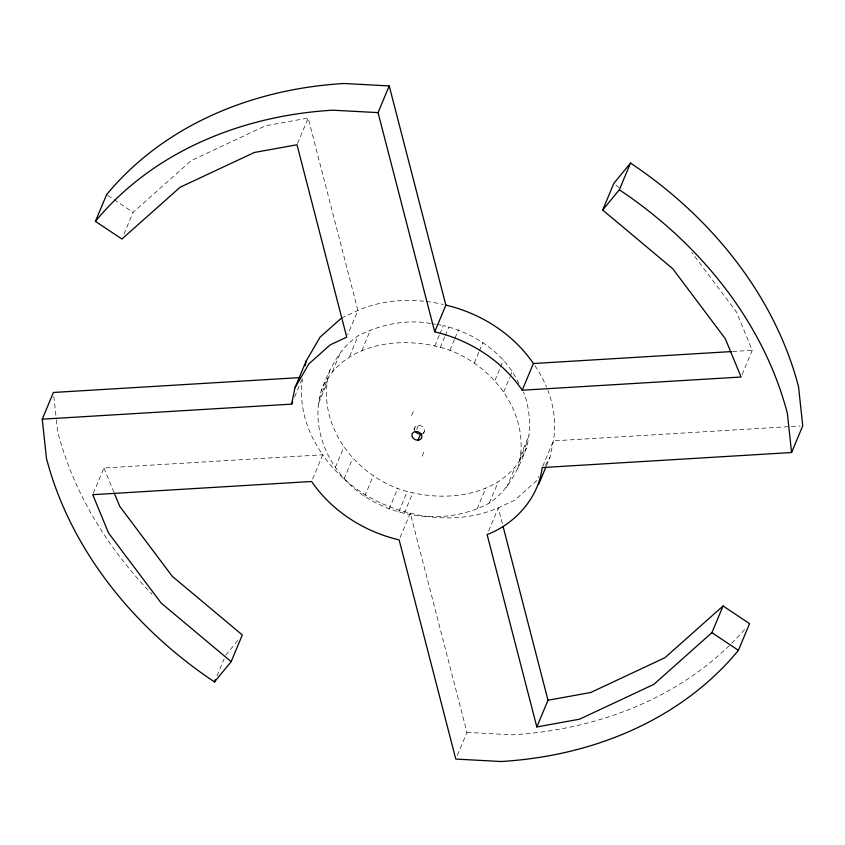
<?xml version="1.0" encoding="UTF-8"?>
<svg xmlns="http://www.w3.org/2000/svg" width="845" height="845" viewBox="0 0 845 845"><rect width="100%" height="100%" fill="white"/><g stroke="black" fill="none" stroke-linecap="round" stroke-linejoin="round"><path stroke-width="0.63" stroke-dasharray="4.22 3.17" d="M430.718 323.455C406.054 319.03 380.324 324.469 358.185 335.803C338.919 348.636 329.117 369.867 321.216 390.834C309.312 430.813 330.997 474.108 364.67 496.332C401.269 520.309 450.607 523.984 489.392 503.039C508.658 490.195 518.46 468.975 526.361 448.008C531.442 430.263 530.185 411.695 524.555 394.245L523.33 391.953M329.803 370.29C315.079 420.947 351.119 470.813 397.668 488.547C442.717 504.328 505.997 497.8 526.361 448.008M517.774 468.542C532.498 417.884 496.459 368.029 449.91 350.284C404.861 334.504 341.581 341.042 321.216 390.834M546.43 465.838L549.979 457.346L553.39 440.868A129.707 104.537 22.7 0 0 547.972 390.622M123.951 234.181L133.087 212.338L191.213 160.592L265.488 125.789L308.171 118.046L357.889 310.442L347.739 334.715M93.256 493.469L103.914 467.982L322.769 454.779C342.964 484.428 375.539 505.088 410.29 513.168A130.088 104.843 22.7 0 0 498.275 507.866L514.785 500.124L536.057 481.185L538.709 476.643M297.503 143.534L308.171 118.046M294.662 396.854L301.76 379.859M319.558 398.861L328.145 378.328M318.618 403.371L327.216 382.827M332.434 371.61L341.031 351.066M349.587 356.337L358.185 335.803M217.017 675.863L224.126 658.878M361.871 350.59L370.459 330.046M312.618 479.052L322.769 454.779A129.707 104.537 22.7 0 1 302.573 378.687M335.317 467.443L343.904 446.91M344.01 479.02L352.597 458.486M364.67 496.332L373.268 475.788M434.742 346.07L439.294 335.201M439.791 333.997L443.329 325.536C474.932 333.3 505.394 353.601 519.02 383.957M411.652 415.497L414.23 409.339M440.192 347.591L444.745 336.711M445.252 335.507L448.79 327.047M413.828 429.841L414.684 427.792M416.659 429.471L418.381 425.373M449.91 350.284L454.462 339.415M454.969 338.201L458.508 329.751M389.07 509.091L397.668 488.547M423.44 433.643L424.306 431.584M398.787 511.785L407.385 491.251M422.173 456.205L424.75 450.047M404.248 513.306L412.835 492.762M400.139 537.441L410.29 513.168L466.947 732.383L457.303 755.441M474.309 363.044L478.861 352.175M479.368 350.971L482.907 342.51M494.98 380.356L500.029 368.272M500.536 367.057L503.567 359.812M503.673 391.932L509.736 377.43M510.243 376.226L512.26 371.388M477.119 508.796L485.706 488.252M489.392 503.039L497.99 482.495M488.632 530.924L498.275 507.866L502.891 525.696M506.546 487.766L515.144 467.232M520.362 456.004L528.959 435.471M519.432 460.514L528.019 439.981M542.722 466.355L553.39 440.868L800.12 425.986M742.1 374.588L752.251 350.316L736.46 311.995L691.717 252.423M545.342 465.289L549.979 457.346M225.647 655.234L238.987 639.021M341.38 318.174L357.889 310.442A130.088 104.843 22.7 0 1 425.13 301.338M732.594 351.509L752.251 350.316M466.947 732.383L512.26 734.812A389.64 314.023 22.7 0 0 730.439 644.524M431.975 323.656L435.766 324.279M437.023 324.491L443.329 325.536M107.674 195.375L112.966 198.913M114.022 199.621L133.087 212.338M615.847 185.013L618.857 187.516M103.914 467.982L113.79 491.938M53.837 396.379L56.224 418.486M56.361 419.785L57.618 431.499A390.189 314.467 22.7 0 0 151.994 594.098M426.429 301.496A130.088 104.843 22.7 0 1 443.319 304.506M534.885 365.663A129.707 104.537 22.7 0 1 546.599 387.158M744.625 629.472A389.64 314.023 22.7 0 1 731.369 643.605M414.589 429.989A5.176 4.172 22.7 0 1 420.979 425.795A5.176 4.172 22.7 0 1 422.912 433.284"/><path stroke-width="1.27" d="M214.493 681.926A390.189 314.467 22.7 0 1 46.433 458.201L42.25 419.173L291.609 404.132L295.021 387.654L306.186 360.952L320.107 337.113L341.38 318.174M305.203 365.695L306.186 360.952M215.496 679.507L214.482 681.936L231.15 661.667L161.131 603.034L108.54 533.005L92.749 494.684L311.604 481.481C331.789 511.119 364.375 531.79 399.125 539.87L455.782 759.074L501.085 761.514A389.64 314.023 22.7 0 0 738.403 650.344L749.557 623.631L723.088 605.971L711.912 632.662L653.787 684.408L579.512 719.211L536.828 726.953L487.111 534.558C515.239 523.847 538.466 497.895 542.215 467.57L791.585 452.529L802.75 425.827L798.546 386.799A390.189 314.467 22.7 0 0 630.507 163.074M295.021 387.654L308.943 363.815L330.215 344.876L346.725 337.134L296.996 144.748L254.324 152.491L180.048 187.294L121.912 239.029L95.443 221.369L106.607 194.667A389.64 314.023 22.7 0 1 343.915 83.497L389.218 85.926L445.875 305.129L434.71 331.832C469.461 339.912 502.036 360.572 522.231 390.221L741.086 377.018L725.295 338.697L672.704 268.668L602.686 210.035L613.85 183.333L630.518 163.064L619.353 189.766L602.686 210.035M42.25 419.173L53.415 392.471L300.155 377.588M434.71 331.832L378.053 112.617L389.218 85.926M291.609 404.132L292.623 401.702M231.15 661.667L242.314 634.965L172.296 576.332L119.705 506.303L114.276 493.131M418.032 440.171L420.609 434.013M522.231 390.221L533.396 363.519C513.211 333.881 480.625 313.21 445.875 305.129M538.814 484.048L545.923 467.053M536.828 726.953L548.004 700.251L503.219 526.974M723.088 605.971L664.952 657.706L590.676 692.509L548.004 700.251M533.396 363.519L731.284 351.583M378.053 112.617L332.74 110.188A389.64 314.023 22.7 0 0 95.422 221.358M711.912 632.662L738.393 650.333M791.585 452.529L787.382 413.501A390.189 314.467 22.7 0 0 619.343 189.776M421.845 433.781A5.176 4.172 22.7 0 1 415.043 431.098M412.466 437.266A5.176 4.172 22.7 0 0 421.18 438.692A5.176 4.172 22.7 0 0 417.103 431.594A5.176 4.172 22.7 0 0 412.466 437.266"/></g></svg>
